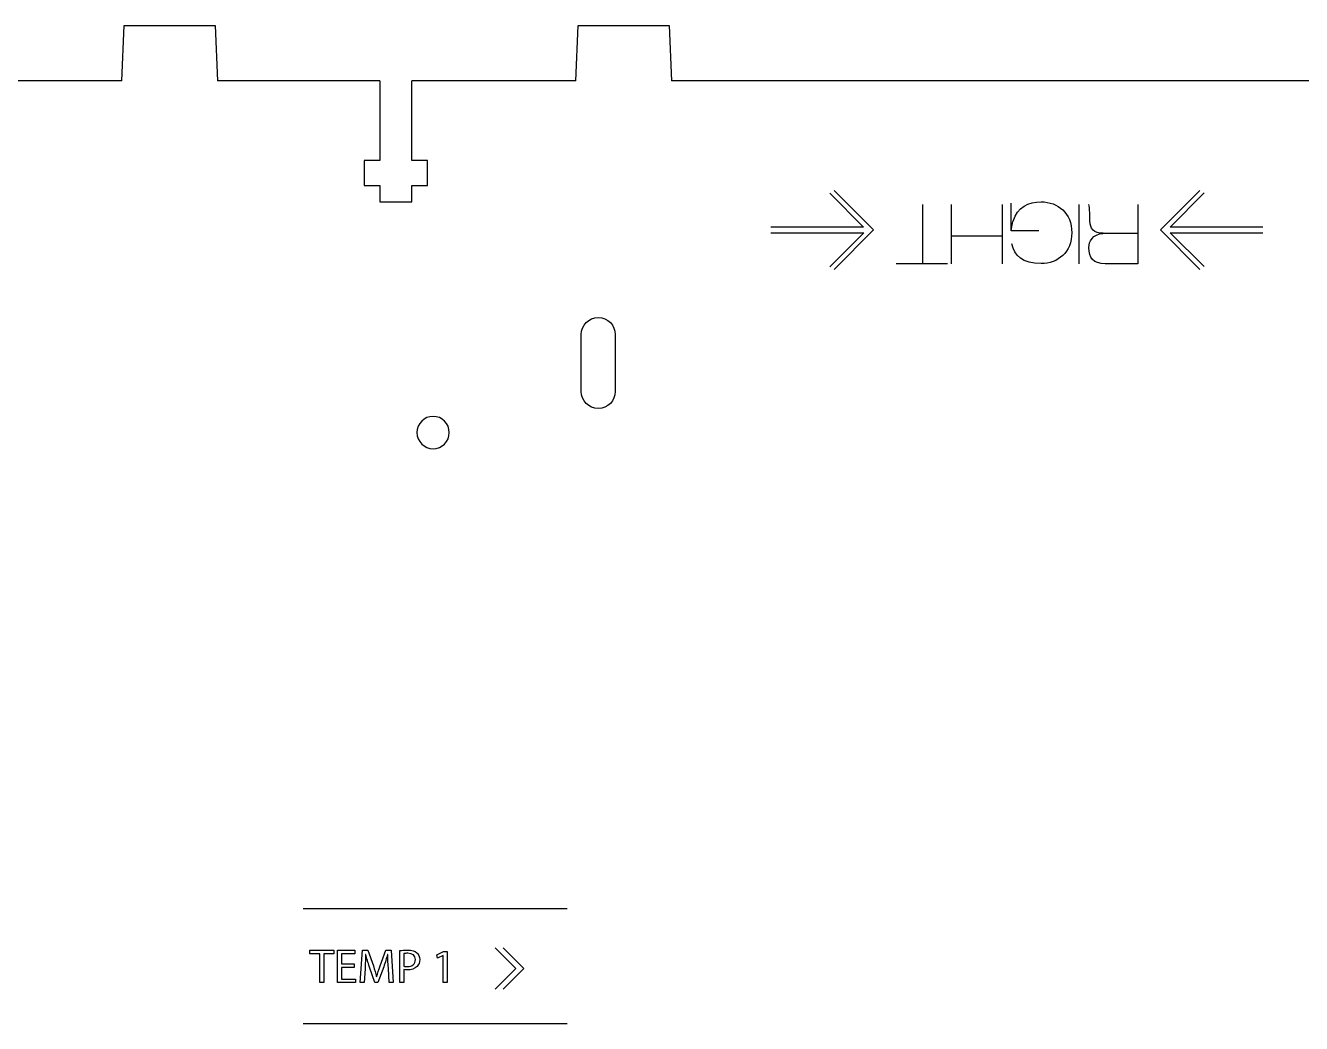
# Model space of a CAD drawing. Header units: millimetres. Extents: x 62 to 3900, y -2118 to 0.
# Drawn here: x 790.6 to 903.1, y -1383 to -1295.1 of the extents above; entities that cross this region are included whole.
import ezdxf

# ---------------------------------------------------------------- set-up
doc = ezdxf.new("R2010")
doc.units = ezdxf.units.MM
doc.layers.add('CUTS', color=1, linetype='Continuous', lineweight=25, true_color=0xff0000)
doc.layers.add('TEXT', color=5, linetype='Continuous', true_color=0x0000ff)

msp = doc.modelspace()

# ---------------------------------------------------------------- linework, layer by layer
at = {"layer": 'CUTS', "color": 1, "lineweight": 25, "true_color": 0xff0000}
for p, q in [((799.12, -1300), (799.32, -1295.13)), ((799.32, -1295.13), (807.35, -1295.13)), ((807.35, -1295.13), (807.55, -1300)), ((839.12, -1300), (839.32, -1295.13)), ((839.32, -1295.13), (847.34, -1295.13)), ((847.34, -1295.13), (847.54, -1300)), ((821.86, -1300), (821.86, -1307.02)), ((824.66, -1307.02), (824.66, -1300)), ((821.86, -1307.02), (820.46, -1307.02)), ((820.46, -1307.02), (820.46, -1309.22)), ((826.06, -1307.02), (824.66, -1307.02)), ((826.06, -1309.22), (826.06, -1307.02)), ((820.46, -1309.22), (821.86, -1309.22)), ((821.86, -1309.22), (821.86, -1310.66)), ((824.66, -1310.66), (824.66, -1309.22)), ((824.66, -1309.22), (826.06, -1309.22)), ((821.86, -1310.66), (824.66, -1310.66))]:
    msp.add_line(p, q, dxfattribs=at)
at = {"layer": 'CUTS'}
for p, q in [((799.12, -1300), (740.2, -1300)), ((821.86, -1300), (807.55, -1300)), ((839.12, -1300), (824.66, -1300)), ((906.46, -1300), (847.54, -1300))]:
    msp.add_line(p, q, dxfattribs=at)
at = {"layer": 'CUTS', "color": 1, "lineweight": 25, "true_color": 0xff0000}
for points in [[(839.6, -1327.36), (839.6, -1322.36)], [(842.6, -1322.36), (842.6, -1327.36), (842.6, -1327.36)]]:
    msp.add_lwpolyline(points, dxfattribs=at)
for points in [[(839.6, -1322.36), (839.6, -1321.53), (840.27, -1320.86), (841.1, -1320.86)], [(841.1, -1320.86), (841.93, -1320.86), (842.6, -1321.53), (842.6, -1322.36)], [(841.1, -1328.86), (840.27, -1328.86), (839.6, -1328.18), (839.6, -1327.36)], [(842.6, -1327.36), (842.6, -1328.18), (841.93, -1328.86), (841.1, -1328.86)], [(826.54, -1329.56), (825.76, -1329.56), (825.12, -1330.2), (825.12, -1330.99)], [(827.97, -1330.99), (827.97, -1330.2), (827.33, -1329.56), (826.54, -1329.56)], [(825.12, -1330.99), (825.12, -1331.78), (825.76, -1332.41), (826.54, -1332.41)], [(826.54, -1332.41), (827.33, -1332.41), (827.97, -1331.78), (827.97, -1330.99)]]:
    msp.add_open_spline(points, degree=3, dxfattribs=at)
at = {"layer": 'TEXT', "color": 5, "lineweight": 25, "true_color": 0x0000ff}
for points in [[(861.87, -1309.66), (865.35, -1313.13), (861.87, -1316.61)], [(894.11, -1316.61), (890.63, -1313.13), (894.11, -1309.66)], [(861.5, -1309.89), (864.48, -1312.88), (856.31, -1312.88)], [(869.68, -1310.89), (869.68, -1316.06)], [(872.21, -1316.11), (872.21, -1310.89)], [(876.68, -1310.89), (876.68, -1316.11)], [(879.93, -1313.22), (877.48, -1313.22), (877.48, -1310.78)], [(883.46, -1316.11), (883.46, -1310.89)], [(888.63, -1310.89), (888.63, -1316.11), (885.77, -1316.11)], [(899.67, -1312.88), (891.49, -1312.88), (894.49, -1309.88)], [(856.31, -1313.38), (864.49, -1313.38), (861.49, -1316.38)], [(876.68, -1313.68), (872.21, -1313.68)], [(885.57, -1313.44), (885.58, -1313.43)], [(885.58, -1313.43), (888.63, -1313.42)], [(894.48, -1316.37), (891.49, -1313.38), (899.67, -1313.38)], [(871.86, -1316.11), (867.36, -1316.11)], [(815.08, -1372.91), (838.36, -1372.91)], [(816.55, -1376.9), (815.68, -1376.9), (815.68, -1376.59), (817.8, -1376.59), (817.8, -1376.9), (816.92, -1376.9), (816.92, -1379.44), (816.55, -1379.44), (816.55, -1376.9), (816.55, -1376.9)], [(819.59, -1378.11), (818.48, -1378.11), (818.48, -1379.13), (819.72, -1379.13), (819.72, -1379.44), (818.11, -1379.44), (818.11, -1376.59), (819.65, -1376.59), (819.65, -1376.9), (818.48, -1376.9), (818.48, -1377.8), (819.59, -1377.8), (819.59, -1378.11), (819.59, -1378.11)], [(820.55, -1378.22), (820.47, -1379.44), (820.12, -1379.44), (820.32, -1376.59), (820.79, -1376.59), (821.28, -1377.97)], [(820.61, -1376.96), (820.6, -1376.96)], [(821.88, -1377.97), (822.38, -1376.59), (822.85, -1376.59), (823.03, -1379.44), (822.67, -1379.44), (822.6, -1378.19), (822.6, -1378.19)], [(822.55, -1376.96), (822.54, -1376.96)], [(823.97, -1378.3), (823.97, -1379.44), (823.6, -1379.44), (823.6, -1376.62), (823.6, -1376.62)], [(823.97, -1376.89), (823.97, -1378), (823.97, -1378)], [(827.43, -1377.04), (827.42, -1377.04), (826.94, -1377.3), (826.87, -1377.01), (827.47, -1376.69), (827.79, -1376.69), (827.79, -1379.44), (827.43, -1379.44), (827.43, -1377.04), (827.43, -1377.04)], [(832.01, -1376.38), (833.83, -1378.2), (832.01, -1380.02)], [(832.71, -1376.38), (834.53, -1378.2), (832.71, -1380.02)], [(822.19, -1378.04), (821.68, -1379.43), (821.4, -1379.43), (820.94, -1378.07)], [(821.56, -1378.93), (821.57, -1378.93)], [(815.08, -1383.04), (838.36, -1383.04)]]:
    msp.add_lwpolyline(points, dxfattribs=at)
for points in [[(877.66, -1312.35), (878.02, -1311.15), (879.03, -1310.66), (880.12, -1310.66)], [(880.12, -1310.66), (881.61, -1310.66), (882.82, -1311.66), (882.82, -1313.38)], [(884.42, -1312.33), (884.42, -1312.14), (884.41, -1311.1), (884.31, -1310.89)], [(877.48, -1313.22), (877.55, -1312.62), (877.66, -1312.35), (877.66, -1312.35)], [(885.58, -1313.43), (884.77, -1313.42), (884.42, -1313.05), (884.42, -1312.33)], [(882.82, -1313.38), (882.82, -1315.1), (881.61, -1316.1), (880.12, -1316.1)], [(884.33, -1314.68), (884.33, -1314.19), (884.66, -1313.49), (885.57, -1313.44)], [(880.12, -1316.1), (878.49, -1316.1), (877.74, -1315.38), (877.55, -1314.37)], [(885.77, -1316.11), (884.72, -1316.11), (884.33, -1315.61), (884.33, -1314.68)], [(820.6, -1376.96), (820.59, -1377.31), (820.57, -1377.79), (820.55, -1378.22)], [(820.94, -1378.07), (820.8, -1377.66), (820.69, -1377.3), (820.61, -1376.96)], [(822.54, -1376.96), (822.44, -1377.29), (822.33, -1377.65), (822.19, -1378.04)], [(822.6, -1378.19), (822.58, -1377.79), (822.55, -1377.31), (822.55, -1376.96)], [(823.6, -1376.62), (823.78, -1376.6), (824.01, -1376.57), (824.31, -1376.57)], [(824.32, -1376.86), (824.15, -1376.86), (824.03, -1376.87), (823.97, -1376.89)], [(824.31, -1376.57), (824.67, -1376.57), (824.94, -1376.65), (825.11, -1376.81)], [(824.99, -1377.42), (824.99, -1377.04), (824.72, -1376.86), (824.32, -1376.86)], [(825.11, -1376.81), (825.26, -1376.94), (825.36, -1377.15), (825.36, -1377.4)], [(821.28, -1377.97), (821.39, -1378.32), (821.49, -1378.63), (821.56, -1378.93)], [(821.57, -1378.93), (821.65, -1378.64), (821.75, -1378.33), (821.88, -1377.97)], [(823.97, -1378), (824.05, -1378.02), (824.15, -1378.03), (824.27, -1378.03)], [(824.26, -1378.33), (824.15, -1378.33), (824.05, -1378.32), (823.97, -1378.3)], [(825.14, -1378.01), (824.94, -1378.22), (824.62, -1378.33), (824.26, -1378.33)], [(824.27, -1378.03), (824.72, -1378.03), (824.99, -1377.81), (824.99, -1377.42)], [(825.36, -1377.4), (825.36, -1377.66), (825.28, -1377.86), (825.14, -1378.01)]]:
    msp.add_open_spline(points, degree=3, dxfattribs=at)

doc.saveas('drawing.dxf')
